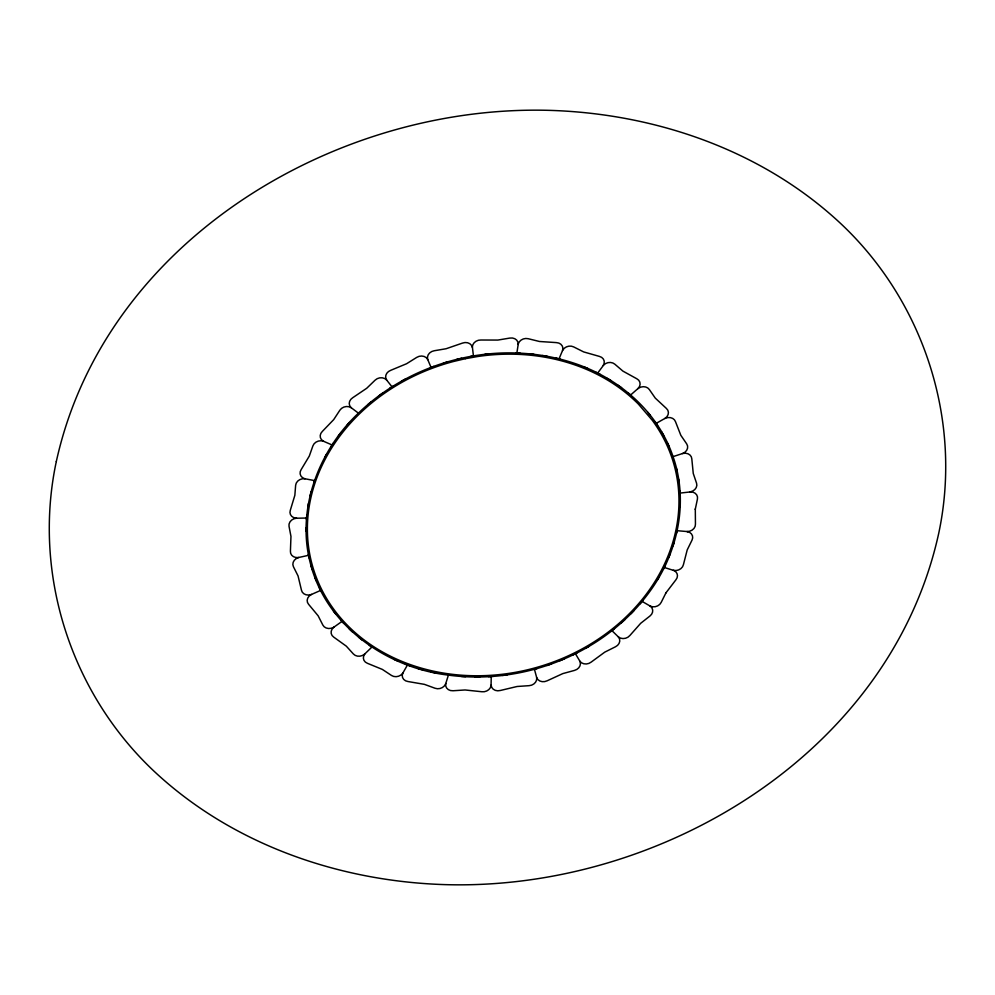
<?xml version="1.0" encoding="UTF-8"?>
<svg xmlns="http://www.w3.org/2000/svg" width="995" height="995" viewBox="0 0 995 995"><rect width="100%" height="100%" fill="white"/><g stroke="black" fill="none" stroke-linecap="round" stroke-linejoin="round"><path stroke-width="1.49" d="M680.17 495.087L679.896 490.672M448.136 675.083L447.874 675.058C386.247 667.682 325.862 625.37 310.353 563.257C296.149 509.39 318.537 450.76 358.237 413.323L358.598 412.962C396.806 376.11 449.068 354.954 501.965 353.001C525.92 352.218 550.036 355.364 572.846 362.802C617.733 377.229 657.62 410.972 672.981 456.406C688.801 501.244 678.055 552.175 650.73 590.197C637.011 609.5 619.624 626.091 600.06 639.399C556.006 669.063 501.082 682.222 448.384 675.12L445.723 683.714A7.562 6.393 -15.5 0 0 453.048 690.754L465.075 689.97L481.816 691.736A7.574 6.393 -15.5 0 0 491.057 685.704L491.244 676.463M306.435 519.589L306.833 515.273M306.149 527.81L306.099 531.293M515.671 352.989L516.878 352.989L518.283 343.835A7.562 6.393 -15.5 0 1 528.183 338.71L539.452 341.484L556.329 342.603A7.562 6.393 -15.5 0 1 562.585 350.402L559.053 358.822L555.857 358.15M695.306 508.942L695.443 524.141A7.574 6.393 -15.5 0 1 687.085 531.541L677.122 530.696M680.182 506.803L680.244 502.699M677.259 530.161L676.5 533.245M307.766 507.773L308.512 503.308M516.865 353.051L520.198 353.213M695.256 509.403L697.433 499.03A7.562 6.393 -15.5 0 0 690.729 491.891L680.045 493.085M310.117 495.796L311.136 491.592M518.121 344.469L518.171 344.258A7.562 6.393 -15.5 0 0 509.838 338.076L497.873 340.066L480.834 340.016A7.562 6.393 -15.5 0 0 472.376 346.882L473.433 355.974M674.299 541.778L672.968 545.932M313.711 483.11L314.694 480.063M670.381 553.319L668.652 557.648M445.76 683.503L445.524 684.125A7.562 6.393 -15.5 0 1 435.101 688.266L424.392 684.349L407.95 681.525A7.574 6.393 -15.5 0 1 402.851 673.068L407.502 664.896L410.015 665.804M559.028 358.872L560.173 359.145M665.444 564.824L663.478 568.929M324.644 457.675L326.808 453.857M562.523 350.601L562.847 350.004A7.562 6.38 -15.5 0 1 573.642 346.894L583.642 351.907L599.425 356.409A7.574 6.393 -15.5 0 1 603.293 365.401M659.287 576.602L657.446 579.836M666.078 592.597L661.165 602.435A7.562 6.38 -15.5 0 1 650.183 606.079L642.148 601.428L640.009 603.828M330.999 446.83L333.636 442.825M596.154 372.366L597.684 373.063L603.642 365.065A7.562 6.38 -15.5 0 1 614.773 364.145L622.945 371.135L636.788 378.759A7.574 6.393 -15.5 0 1 638.069 388.473L630.643 394.99M665.817 593.02L675.928 579.787A7.574 6.393 -15.5 0 0 673.913 570.508L664.187 567.448M402.95 672.869L402.552 673.441A7.562 6.38 -15.5 0 1 391.508 675.468L382.366 669.424L367.453 663.317A7.574 6.393 -15.5 0 1 364.854 653.902L371.894 647.073M338.312 436.22L341.173 432.415M642.845 600.507L642.148 601.428M597.634 373.137L600.259 374.493M346.757 425.661L349.444 422.527M634.288 610.246L630.867 613.778M624.897 619.574L621.228 622.92M368.162 404.343L371.458 401.669M364.991 653.715L364.469 654.212A7.562 6.38 -15.5 0 1 353.412 654.001L346.31 646.165L333.735 637.123A7.574 6.393 -15.5 0 1 333.773 627.236L341.919 621.477L343.897 623.492M614.512 628.591L611.029 631.415M378.585 396.085L382.64 393.162M637.907 388.647L638.491 388.212A7.562 6.38 -15.5 0 1 649.337 389.53L655.27 398.099L666.414 408.46A7.574 6.393 -15.5 0 1 665.033 418.373L656.252 423.323L655.033 421.706M389.692 388.373L394.02 385.637M588.916 646.414L585.396 648.379M333.959 627.086L333.325 627.459A7.562 6.38 -15.5 0 1 322.84 625.047L318.164 615.843L308.612 604.326A7.574 6.393 -15.5 0 1 311.286 594.525L320.651 590.408L321.099 591.353M401.632 381.185L405.773 378.871M656.165 423.372L657.546 425.387M577.025 652.894L572.523 655.083M664.834 418.497L665.518 418.186A7.562 6.38 -15.5 0 1 675.493 421.669L680.816 435.288L686.699 443.894A7.574 6.393 -15.5 0 1 682.744 453.471L673.043 456.63M430.462 367.615L433.882 366.396M564.6 658.702L559.799 660.717M551.578 663.839L546.927 665.493M311.497 594.413L310.801 594.662A7.562 6.38 -15.5 0 1 301.46 590.159L298.052 575.943L293.438 566.727A7.574 6.393 -15.5 0 1 298.612 557.511L308.624 555.309L308.413 554.302M443.372 363.15L448.111 361.757M537.325 668.429L533.842 669.448M456.618 359.456L461.705 358.262M682.52 453.558L683.242 453.384A7.562 6.38 -15.5 0 1 691.811 458.844L693.254 473.446L696.55 483.16A7.574 6.393 -15.5 0 1 690.219 491.878L689.983 491.916M470.262 356.533L475.212 355.65M507.151 674.859L502.413 675.431M298.836 557.449L298.102 557.561A7.562 6.393 -15.5 0 1 290.416 551.205L290.963 536.417L289.035 526.318A7.574 6.393 -15.5 0 1 296.423 518.221L306.584 518.034M484.702 354.382L488.732 353.897M493.57 676.314L488.433 676.65M479.826 676.936L474.789 676.961M465.648 676.65L461.357 676.438M296.659 518.196L295.925 518.159A7.562 6.393 -15.5 0 1 290.304 510.311L294.856 495.274L295.639 485.311A7.574 6.393 -15.5 0 1 304.843 478.744L314.519 480.585M529.066 353.822L534.066 354.369M542.412 355.526L547.325 356.347M686.848 531.529L687.557 531.641M435.176 672.819L431.084 671.874M422.465 669.735L417.813 668.366M305.079 478.769L304.395 478.583A7.574 6.393 -15.5 0 1 301.124 469.665L309.296 456.071L312.89 445.897A7.562 6.393 -15.5 0 1 323.425 441.22L332.193 445.014M407.465 664.971L405.425 664.138M584.6 367.155L588.07 368.672M673.267 570.247L673.478 570.322A7.562 6.393 -15.5 0 0 683.428 564.638L687.197 549.949L692.035 540.086A7.574 6.393 -15.5 0 0 687.557 531.641M397.739 660.966L393.659 659.175M323.636 441.295L323.027 440.972A7.574 6.393 -15.5 0 1 322.305 431.457L333.723 419.591L339.867 410.214A7.562 6.38 -15.5 0 1 351.148 407.664L358.424 413.149M607.248 378.374L611.303 380.824M371.409 646.775L369.232 645.208M617.92 385.227L621.552 387.764M649.984 605.98L650.531 606.365A7.574 6.393 -15.5 0 1 649.971 615.992L640.693 623.293L629.847 635.531A7.562 6.38 -15.5 0 1 618.405 636.937L612 630.706M361.944 639.934L358.536 637.161M628.579 393.311L631.079 395.338M352.616 632.086L349.257 628.952M351.334 407.788L350.849 407.341A7.574 6.393 -15.5 0 1 352.703 397.739L366.745 388.249L375.103 380.165A7.562 6.38 -15.5 0 1 386.533 379.903L392.055 386.881M341.919 621.477L340.924 620.271M647.82 412.316L650.394 415.562M618.243 636.8L618.666 637.297A7.574 6.393 -15.5 0 1 615.557 646.738L604.761 652.148L591.154 662.123A7.562 6.38 -15.5 0 1 579.886 661.227L575.446 653.752M335.626 613.865L333.437 611.104M386.682 380.065L386.334 379.518A7.574 6.393 -15.5 0 1 390.662 370.351L406.582 363.735L416.718 357.392A7.562 6.38 -15.5 0 1 427.676 359.419L431.046 367.404M661.476 431.693L663.653 435.474M320.589 590.433L319.407 587.809M667.21 442.526L668.814 445.897M579.774 661.053L580.035 661.638A7.574 6.393 -15.5 0 1 574.55 670.394L562.822 673.59L547.188 680.779A7.562 6.38 -15.5 0 1 536.691 677.632L534.452 669.312M316.261 580.781L314.681 576.702M312.306 569.762L311.049 565.583M676.277 467.687L677.06 471.307M427.763 359.605L427.589 358.996A7.574 6.393 -15.5 0 1 434.156 350.762L446.108 348.735L462.451 343.101A7.562 6.38 -15.5 0 1 472.339 347.317L472.389 347.516M309.234 558.12L308.562 555.322M678.565 479.03L679.162 483.321M536.628 677.433L536.728 678.068A7.574 6.393 -15.5 0 1 529.153 685.667L517.126 686.488L500.311 690.493A7.562 6.38 -15.5 0 1 491.157 685.256L491.144 685.057M56.317 461.493C32.337 573.841 70.832 693.304 154.536 771.672C232.755 844.643 339.283 881.383 445.225 884.63C660.904 890.911 890.413 752.867 938.683 533.507C962.662 421.159 924.168 301.696 840.464 223.328C762.245 150.357 655.717 113.617 549.775 110.37C334.096 104.089 104.587 242.133 56.317 461.493M465.287 358.71L453.596 361.471A187.719 158.491 -15.5 0 0 317.082 579.314A187.719 158.491 -15.5 0 0 571.254 654.436A187.719 158.491 -15.5 0 0 652.235 420.238L638.367 404.082A187.458 158.267 -15.5 0 0 477.612 356.521L465.287 358.71"/></g></svg>
